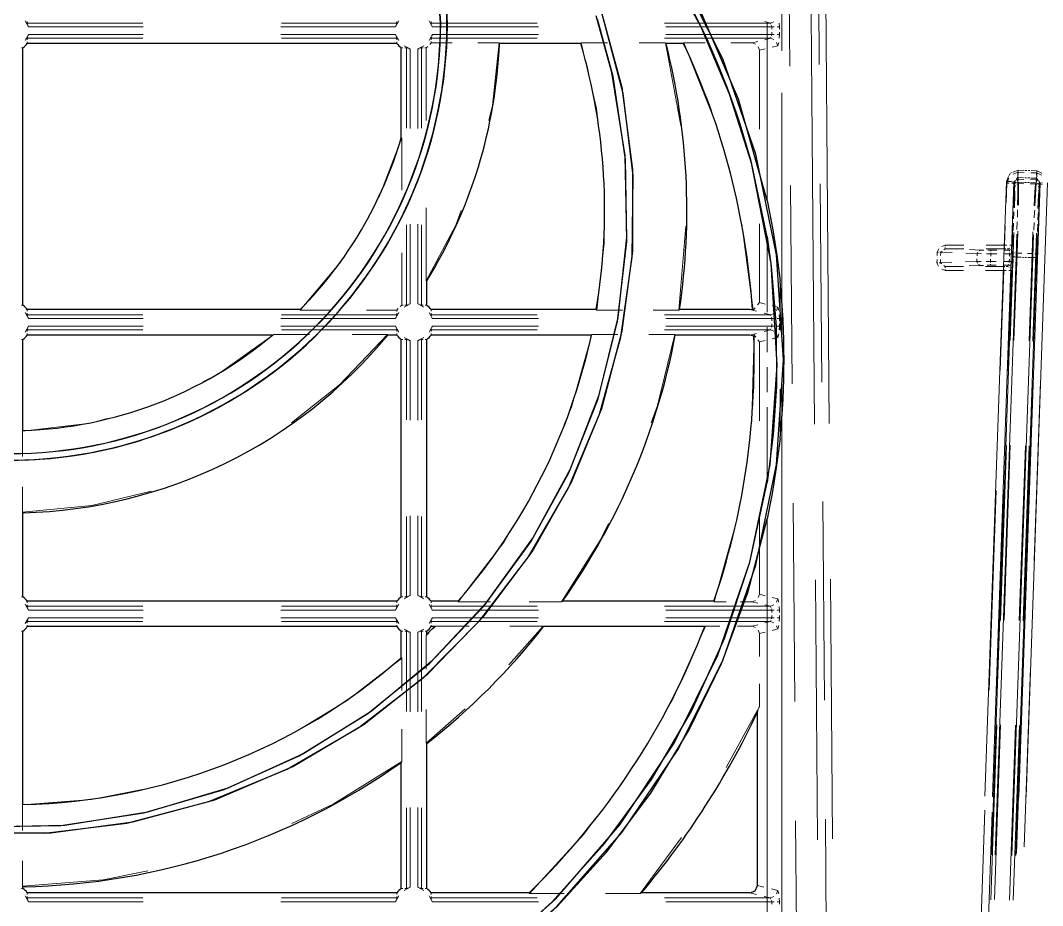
# Model space of a CAD drawing. Header units: millimetres. Extents: x 0 to 1989, y -338 to 950.
# Drawn here: x 850.9 to 987.6, y 685.6 to 803.9 of the extents above; entities that cross this region are included whole.
import ezdxf

# ---------------------------------------------------------------- set-up
doc = ezdxf.new("R2010")
doc.units = ezdxf.units.MM
doc.layers.add('DETAIL', color=8, linetype='Continuous')
doc.layers.add('FINE', color=9, linetype='Continuous')

msp = doc.modelspace()

# ---------------------------------------------------------------- linework, layer by layer
at = {"layer": 'DETAIL', "lineweight": 25}
for p, q in [((851.26, 765.87), (851.26, 800.29)), ((901.27, 800.88), (851.85, 800.88)), ((901.86, 788.26), (901.86, 800.29)), ((925.87, 800.88), (915, 800.88)), ((939.62, 800.88), (937.27, 800.88)), ((983.81, 782.33), (983.81, 781.86)), ((987.27, 781.74), (987.31, 782.21)), ((888.33, 765.28), (851.85, 765.28)), ((948.49, 765.28), (939.08, 765.28)), ((948.49, 765.28), (948.83, 765.34)), ((901.27, 761.88), (900.07, 761.88)), ((927.29, 761.88), (905.85, 761.88)), ((948.49, 761.88), (938.51, 761.88)), ((949.01, 761.74), (948.49, 761.88)), ((851.26, 749.11), (851.26, 761.29)), ((901.86, 726.87), (901.86, 761.29)), ((905.26, 726.87), (905.26, 761.29)), ((851.26, 726.87), (851.26, 738.1)), ((901.27, 726.28), (851.85, 726.28)), ((909.43, 726.28), (905.85, 726.28)), ((943.67, 726.28), (923.42, 726.28)), ((851.26, 699.1), (851.26, 722.29)), ((901.27, 722.88), (851.85, 722.88)), ((901.86, 718.71), (901.86, 722.29)), ((905.26, 721.85), (905.26, 722.29)), ((942.44, 722.88), (920.89, 722.88)), ((949.5, 688.28), (949.5, 711.44)), ((905.26, 687.87), (905.26, 707.25)), ((901.86, 687.87), (901.86, 704.73)), ((851.26, 687.87), (851.26, 688.1)), ((901.27, 687.28), (851.85, 687.28)), ((918.96, 687.28), (905.85, 687.28)), ((948.49, 687.28), (933.98, 687.28))]:
    msp.add_line(p, q, dxfattribs=at)
for points in [[(849.56, 861.16, 0.414214), (791.98, 803.58, 0.414213), (849.56, 746, 0.414214), (907.14, 803.58), (906.61, 811.35), (905.07, 818.81), (902.58, 825.9), (899.23, 832.55), (895.08, 838.68), (890.19, 844.22), (884.65, 849.1), (878.53, 853.25), (871.88, 856.61), (864.79, 859.09), (857.33, 860.63)], [(849.56, 861.13, 0.414214), (792.01, 803.58, 0.414213), (849.56, 746.03, 0.414214), (907.11, 803.58), (906.58, 811.35), (905.04, 818.81), (902.56, 825.89), (899.21, 832.53), (895.06, 838.66), (890.18, 844.2), (884.64, 849.08), (878.51, 853.23), (871.87, 856.58), (864.79, 859.06), (857.33, 860.6)]]:
    msp.add_lwpolyline(points, format="xyb", close=True, dxfattribs=at)
for points in [[(831.16, 859.06, 0.414213), (794.08, 785.18, 0.414213), (867.96, 748.11, 0.414213), (905.04, 821.98, 0.236853), (867.96, 859.06)], [(831.7, 859.21, 0.414213), (793.94, 785.72, 0.414212), (867.42, 747.96, 0.414214), (905.18, 821.45, 0.241882), (867.42, 859.21)], [(848.85, 655.99), (862.44, 656.81), (876.12, 659.5), (889.31, 664.01), (901.49, 670.1), (912.58, 677.63), (922.48, 686.44), (931.1, 696.38), (938.38, 707.31), (944.2, 719.08), (948.5, 731.52), (951.18, 744.5), (952.15, 757.87), (951.34, 771.46), (948.64, 785.14, 0.267903), (876.12, 857.66)], [(844.09, 695.3), (854.99, 695.3), (865.97, 696.76), (876.91, 699.74), (887.35, 704.17), (896.88, 709.83), (905.43, 716.59), (912.95, 724.32), (919.37, 732.89), (924.63, 742.19), (928.67, 752.07), (931.42, 762.42), (932.84, 773.11), (932.85, 784.01), (931.39, 795), (928.4, 805.93, 0.229633)], [(843.26, 695.39), (854.16, 695.27), (865.15, 696.62), (876.12, 699.5), (886.6, 703.82), (896.18, 709.38), (904.79, 716.05), (912.39, 723.7), (918.89, 732.21), (924.24, 741.45), (928.37, 751.29), (931.23, 761.61), (932.75, 772.29), (932.87, 783.18), (931.52, 794.17), (928.64, 805.14, 0.234886)], [(851.26, 800.29, 0.073471), (851.85, 800.88)], [(901.27, 800.88, 0.073431), (901.86, 800.29)], [(905.26, 769.12, 0.128936), (915, 800.88)], [(927.94, 765.28, 0.113596), (925.87, 800.88)], [(939.08, 765.28, 0.099447), (937.27, 800.88)], [(948.83, 765.34, 0.093064), (939.62, 800.88)], [(888.33, 765.28, 0.12421), (901.86, 788.26)], [(927.94, 765.28), (905.85, 765.28, 0.073627), (905.26, 765.87), (905.26, 769.12)], [(952.52, 748.04, 0.051039), (952.52, 769.12)], [(851.85, 765.28, 0.073316), (851.26, 765.87)], [(851.26, 738.1, 0.217001), (900.07, 761.88)], [(851.26, 749.11, 0.168677), (884.65, 761.88), (851.85, 761.88)], [(851.26, 761.29, 0.073581), (851.85, 761.88)], [(901.27, 761.88, 0.073246), (901.86, 761.29)], [(905.26, 761.29, 0.073581), (905.85, 761.88)], [(909.43, 726.28, 0.127275), (927.29, 761.88)], [(923.42, 726.28, 0.108063), (938.51, 761.88)], [(943.67, 726.28, 0.090845), (949.01, 761.74)], [(851.85, 726.28, 0.073385), (851.26, 726.87)], [(901.86, 726.87, 0.073361), (901.27, 726.28)], [(905.85, 726.28, 0.073696), (905.26, 726.87)], [(851.26, 722.29, 0.073627), (851.85, 722.88)], [(901.27, 722.88, 0.073431), (901.86, 722.29)], [(905.26, 722.29, 0.073627), (905.85, 722.88)], [(905.26, 721.85, 0.004501), (906.29, 722.88), (905.85, 722.88)], [(905.26, 707.25, 0.061287), (920.89, 722.88)], [(918.96, 687.28, 0.108406), (942.44, 722.88)], [(851.26, 699.1, 0.175945), (901.86, 718.71)], [(933.98, 687.28, 0.065247), (949.5, 711.44)], [(851.26, 688.1, 0.150469), (901.86, 704.73)], [(851.85, 687.28, 0.073246), (851.26, 687.87)], [(901.86, 687.87, 0.073581), (901.27, 687.28)], [(905.85, 687.28, 0.073557), (905.26, 687.87)]]:
    msp.add_lwpolyline(points, format="xyb", dxfattribs=at)
for points in [[(950.79, 775), (948.73, 784.71), (945.77, 794.07), (941.97, 803.03), (937.36, 811.54), (931.99, 819.55), (925.9, 827.01), (919.15, 833.87), (911.77, 840.08), (903.82, 845.59), (895.32, 850.35), (886.34, 854.31), (876.91, 857.42)], [(849.56, 655.16), (863.58, 656.11), (877.04, 658.86), (889.79, 663.3), (901.74, 669.29), (912.74, 676.73), (922.67, 685.47), (931.42, 695.41), (938.85, 706.41), (944.85, 718.35), (949.28, 731.11), (952.04, 744.56), (952.98, 758.58), (952.04, 772.6), (949.28, 786.06), (944.85, 798.82), (938.85, 810.76)], [(950.79, 779.89), (946.98, 793.42), (941.51, 806.02)], [(845.37, 696.1), (856.33, 696.27), (867.42, 697.96), (878.19, 701.12), (888.2, 705.59), (897.38, 711.25), (905.66, 717.99), (912.95, 725.68), (919.18, 734.22), (924.28, 743.47), (928.18, 753.33), (930.79, 763.67), (932.05, 774.39), (931.87, 785.35), (930.18, 796.45), (928.09, 804.12)], [(845.92, 696.1), (856.88, 696.35), (867.96, 698.11), (878.7, 701.34), (888.68, 705.87), (897.82, 711.59), (906.05, 718.39), (913.28, 726.13), (919.46, 734.7), (924.5, 743.99), (928.32, 753.87), (930.86, 764.23), (932.05, 774.94), (931.8, 785.9), (930.04, 796.98), (927.92, 804.55)], [(950.79, 779.89), (951.55, 775.96), (952.09, 772.54), (952.52, 769.12)], [(950.79, 775), (951.35, 771.04), (951.99, 763.06), (952.03, 755.01), (951.61, 748.57), (950.79, 742.17)], [(952.52, 748.04), (952.01, 744.12), (951.46, 740.7), (950.79, 737.28)], [(838.5, 656.61), (852.1, 656.05), (865.98, 657.35), (876.64, 659.67), (886.86, 663.06), (896.58, 667.46), (905.72, 672.81), (914.23, 679.05), (922.04, 686.1), (929.1, 693.91), (935.33, 702.42), (940.68, 711.57), (945.08, 721.28), (948.47, 731.5), (950.79, 742.17)], [(843.21, 655.31), (856.94, 655.39), (870.86, 657.35), (880.69, 659.93), (890.11, 663.42), (899.07, 667.76), (907.51, 672.92), (915.41, 678.83), (922.69, 685.46), (929.31, 692.74), (935.22, 700.63), (940.38, 709.08), (944.72, 718.03), (948.21, 727.45), (950.79, 737.28)], [(948.49, 687.28), (949.21, 687.57), (949.5, 688.28)]]:
    msp.add_lwpolyline(points, dxfattribs=at)
at = {"layer": 'FINE', "lineweight": 9}
for p, q in [((959.09, 750.07), (958.26, 854.26)), ((953.81, 797.82), (953.6, 824.38)), ((957.56, 824.6), (957.77, 798.05)), ((952.77, 799.87), (952.77, 809.19)), ((851.58, 803.88), (852.01, 803.1)), ((851.85, 803.81), (851.85, 803.6)), ((901.11, 803.1), (901.54, 803.88)), ((901.27, 803.6), (901.27, 803.81)), ((905.58, 803.88), (906.01, 803.1)), ((851.85, 803.6), (867.3, 803.6)), ((852.01, 803.1), (851.97, 803.26)), ((867.35, 803.1), (852.01, 803.1)), ((901.11, 803.1), (885.77, 803.1)), ((885.83, 803.6), (901.27, 803.6)), ((905.85, 803.79), (905.85, 803.6)), ((905.85, 803.6), (920.04, 803.6)), ((906.01, 803.1), (905.97, 803.26)), ((920.2, 803.1), (906.01, 803.1)), ((937.06, 803.6), (951.24, 803.6)), ((951.44, 803.1), (937.24, 803.1)), ((951.24, 803.6), (950.47, 803.79)), ((950.79, 803.69), (950.79, 779.89)), ((951.24, 803.6), (951.68, 803.78)), ((951.3, 803.44), (951.24, 803.6)), ((951.44, 803.1), (951.38, 803.26)), ((951.44, 803.1), (951.75, 803.1)), ((951.44, 802.78), (951.44, 803.1)), ((952.12, 803.1), (952.43, 803.1)), ((952.4, 803.57), (952.43, 803.1)), ((952.43, 803.1), (952.43, 802.78)), ((852.01, 802.06), (851.58, 801.28)), ((867.3, 801.56), (851.85, 801.56)), ((851.85, 801.35), (851.85, 801.56)), ((851.85, 800.88), (851.85, 801.1)), ((852.01, 802.06), (867.35, 802.06)), ((885.77, 802.06), (901.11, 802.06)), ((901.27, 801.56), (885.83, 801.56)), ((901.11, 802.06), (901.15, 801.91)), ((901.54, 801.28), (901.11, 802.06)), ((901.27, 801.56), (901.27, 801.35)), ((901.27, 801.1), (901.27, 800.88)), ((906.01, 802.06), (905.58, 801.28)), ((920.04, 801.56), (905.85, 801.56)), ((905.85, 801.37), (905.85, 801.56)), ((905.86, 800.95), (905.85, 801.14)), ((906.01, 802.06), (920.2, 802.06)), ((951.24, 801.56), (937.06, 801.56)), ((937.24, 802.06), (951.44, 802.06)), ((948.78, 800.95), (949.54, 801.14)), ((950.47, 801.37), (951.24, 801.56)), ((951.24, 801.56), (951.3, 801.72)), ((951.24, 801.56), (951.68, 801.38)), ((951.38, 801.91), (951.44, 802.06)), ((951.44, 802.06), (951.44, 802.39)), ((951.44, 802.06), (951.75, 802.06)), ((952.12, 802.06), (952.43, 802.06)), ((952.43, 802.06), (952.4, 801.59)), ((952.43, 802.39), (952.43, 802.06)), ((851.26, 800.29), (851.05, 800.29)), ((901.86, 800.29), (902.07, 800.29)), ((903.04, 800.14), (902.26, 800.56)), ((902.33, 800.29), (902.54, 800.29)), ((902.54, 789.53), (902.54, 800.29)), ((903.04, 800.14), (903.04, 789.48)), ((904.86, 800.56), (904.08, 800.14)), ((904.08, 800.14), (904.24, 800.17)), ((904.08, 789.48), (904.08, 800.14)), ((904.58, 800.29), (904.58, 789.53)), ((904.77, 800.29), (904.58, 800.29)), ((905.19, 800.29), (905, 800.29)), ((905.41, 800.48), (905.19, 800.29)), ((905.19, 790.55), (905.19, 800.29)), ((905.86, 800.95), (905.66, 800.73)), ((908.69, 800.95), (905.86, 800.95)), ((914.94, 800.95), (912.1, 800.95)), ((914.94, 800.95), (914.96, 800.93)), ((914.98, 800.91), (915, 800.88)), ((925.88, 800.91), (925.87, 800.88)), ((925.92, 800.95), (925.9, 800.93)), ((929.44, 800.95), (925.92, 800.95)), ((937.18, 800.95), (933.66, 800.95)), ((939.23, 789.89), (937.18, 800.95)), ((937.18, 800.95), (937.21, 800.93)), ((937.24, 800.91), (937.27, 800.88)), ((939.63, 800.91), (939.62, 800.88)), ((939.66, 800.95), (939.65, 800.93)), ((943.94, 790.18), (939.66, 800.95)), ((942.51, 800.95), (939.66, 800.95)), ((948.78, 800.95), (945.93, 800.95)), ((948.78, 800.95), (949.22, 800.77)), ((949.6, 800.4), (949.78, 799.96)), ((950.55, 800.15), (949.78, 799.96)), ((949.78, 789.41), (949.78, 799.96)), ((952.23, 800.57), (951.46, 800.38)), ((952.05, 801), (952.23, 800.57)), ((952.37, 801.02), (952.23, 800.57)), ((898.9, 780.38), (901.93, 788.25)), ((901.88, 788.26), (901.86, 788.26)), ((901.93, 788.25), (901.91, 788.25)), ((901.93, 781.26), (901.93, 788.25)), ((983.25, 783.43), (983.15, 783.21)), ((983.56, 783.62), (983.33, 783.53)), ((984.36, 783.93), (983.69, 783.67)), ((983.72, 783.39), (984.39, 783.65)), ((984.36, 783.93), (984.34, 783.62)), ((984.34, 783.56), (984.34, 783.46)), ((985.13, 783.9), (984.36, 783.93)), ((984.38, 783.36), (984.39, 783.65)), ((984.39, 783.65), (985.15, 783.62)), ((985.54, 783.89), (985.28, 783.9)), ((985.95, 783.87), (985.69, 783.88)), ((986.06, 783.59), (986.82, 783.57)), ((986.87, 783.84), (986.1, 783.87)), ((986.81, 783.27), (986.82, 783.57)), ((986.82, 783.57), (987.47, 783.26)), ((986.87, 783.84), (986.86, 783.54)), ((986.86, 783.48), (986.86, 783.37)), ((987.52, 783.54), (986.87, 783.84)), ((957.9, 782.12), (958.11, 755.56)), ((982.81, 782.43), (979.93, 700.23)), ((980.93, 700.14), (983.81, 782.33)), ((982.76, 779.59), (982.85, 782.18)), ((983.09, 783.08), (982.81, 782.43)), ((982.81, 782.43), (983.12, 782.41)), ((982.85, 782.18), (983.14, 782.84)), ((983.16, 782.18), (982.85, 782.18)), ((983.18, 782.4), (983.28, 782.4)), ((983.34, 782.39), (983.44, 782.39)), ((983.85, 782.2), (983.76, 779.61)), ((983.81, 782.33), (983.96, 782.52)), ((983.91, 782.07), (983.81, 781.86)), ((984.01, 782.36), (983.85, 782.2)), ((983.86, 782.03), (983.85, 782.2)), ((983.97, 782.18), (983.93, 782.11)), ((984, 782.55), (984.05, 782.62)), ((984.07, 782.22), (984, 782.2)), ((984.08, 782.65), (984.13, 782.71)), ((984.33, 782.31), (984.12, 782.24)), ((984.16, 782.75), (984.32, 782.93)), ((984.19, 782.05), (984.41, 782.14)), ((984.36, 782.72), (984.2, 782.56)), ((984.33, 783.24), (984.32, 782.93)), ((984.32, 782.74), (984.32, 782.93)), ((984.32, 782.93), (985.09, 782.91)), ((984.33, 782.64), (984.32, 782.71)), ((984.33, 782.54), (984.33, 782.61)), ((984.33, 782.31), (984.33, 782.5)), ((985.08, 782.29), (984.33, 782.31)), ((984.36, 782.72), (984.37, 783.01)), ((984.36, 782.72), (984.38, 782.54)), ((985.12, 782.69), (984.36, 782.72)), ((984.4, 782.32), (984.41, 782.14)), ((985.12, 782.11), (984.41, 782.14)), ((987.31, 782.21), (984.45, 700.08)), ((985.48, 782.27), (985.23, 782.28)), ((985.25, 782.9), (985.5, 782.89)), ((985.45, 700.1), (988.31, 782.23)), ((985.88, 782.26), (985.63, 782.27)), ((985.66, 782.89), (985.91, 782.88)), ((986.69, 782.06), (985.98, 782.08)), ((986.78, 782.63), (986.03, 782.66)), ((986.79, 782.23), (986.03, 782.25)), ((986.07, 782.87), (986.84, 782.85)), ((986.69, 782.06), (986.72, 782.24)), ((986.69, 782.06), (986.91, 781.96)), ((986.76, 782.45), (986.78, 782.63)), ((986.78, 782.63), (986.8, 782.92)), ((986.93, 782.46), (986.78, 782.63)), ((986.8, 782.42), (986.79, 782.23)), ((986.99, 782.14), (986.79, 782.23)), ((986.82, 782.62), (986.81, 782.55)), ((986.81, 782.52), (986.81, 782.45)), ((986.84, 782.85), (986.82, 782.66)), ((986.85, 783.15), (986.84, 782.85)), ((986.84, 782.85), (986.98, 782.65)), ((987.01, 782.61), (987.06, 782.55)), ((987.11, 782.09), (987.04, 782.12)), ((987.09, 782.51), (987.14, 782.45)), ((987.26, 782.08), (987.11, 782.25)), ((987.17, 781.99), (987.14, 782.06)), ((987.17, 782.41), (987.31, 782.21)), ((987.27, 781.74), (987.18, 781.95)), ((954.15, 755.34), (953.94, 781.89)), ((983.89, 781.66), (983.88, 781.83)), ((983.89, 781.66), (983.99, 781.87)), ((987.09, 781.77), (987.18, 781.54)), ((987.2, 781.71), (987.18, 781.54)), ((905.19, 769.14), (905.19, 778.87)), ((902.54, 765.87), (902.54, 776.63)), ((903.04, 776.69), (903.04, 766.03)), ((904.08, 766.03), (904.08, 776.69)), ((904.58, 776.63), (904.58, 765.87)), ((948.91, 765.22), (947.42, 776.72)), ((949.78, 766.21), (949.78, 776.75)), ((982.56, 773.9), (982.65, 776.49)), ((983.65, 776.49), (983.56, 773.9)), ((983.73, 776.82), (983.71, 775.85)), ((984.21, 775.98), (984.24, 777)), ((986.5, 776.92), (986.46, 775.9)), ((986.95, 775.73), (987, 776.7)), ((939, 765.21), (939.92, 776.42)), ((983.69, 775.27), (983.6, 772.36)), ((983.72, 772.83), (983.81, 775.59)), ((984.1, 772.31), (984.2, 775.37)), ((984.31, 775.75), (984.22, 772.84)), ((986.24, 772.77), (986.35, 775.68)), ((986.43, 775.29), (986.32, 772.23)), ((986.84, 775.48), (986.73, 772.73)), ((986.82, 772.24), (986.93, 775.15)), ((950.79, 775), (950.79, 764.95)), ((974.17, 773.73), (974.62, 773.9)), ((974.62, 773.75), (974.62, 773.9)), ((974.62, 773.9), (977.1, 773.9)), ((980.08, 773.9), (982.56, 773.9)), ((982.56, 773.75), (982.56, 773.9)), ((982.56, 773.9), (982.87, 773.89)), ((983.46, 773.68), (983.56, 773.9)), ((983.56, 773.9), (983.61, 773.84)), ((983.68, 773.77), (983.73, 773.71)), ((901.93, 765.88), (901.93, 772.87)), ((973.54, 772.52), (973.55, 772.96)), ((973.55, 772.96), (973.76, 773.39)), ((973.55, 772.96), (973.7, 772.96)), ((973.87, 772.96), (974.01, 772.96)), ((974.01, 772.96), (973.99, 772.52)), ((974.2, 773.1), (974.01, 772.96)), ((975.54, 772.9), (974.01, 772.96)), ((974.62, 773.42), (974.43, 773.28)), ((974.62, 773.42), (976.1, 773.37)), ((977.1, 773.42), (974.62, 773.42)), ((978.9, 772.78), (977.37, 772.83)), ((977.88, 773.3), (979.36, 773.25)), ((978.88, 772.45), (978.9, 772.78)), ((978.99, 772.98), (978.9, 772.78)), ((979.47, 772.76), (978.9, 772.78)), ((979.36, 773.25), (979.16, 773.16)), ((979.36, 773.25), (979.78, 773.24)), ((982.56, 773.42), (980.08, 773.42)), ((980.72, 772.73), (980.15, 772.74)), ((980.29, 773.24), (980.72, 773.23)), ((980.72, 772.73), (980.7, 772.41)), ((980.72, 773.23), (981.5, 773.23)), ((980.72, 772.89), (980.72, 772.73)), ((981.5, 772.73), (980.72, 772.73)), ((983.21, 772.73), (982.43, 772.73)), ((982.45, 773.23), (983.23, 773.23)), ((982.71, 773.42), (982.56, 773.42)), ((983.06, 773.42), (982.9, 773.42)), ((983.06, 773.42), (983.27, 773.5)), ((983.11, 773.36), (983.06, 773.42)), ((983.23, 773.23), (983.18, 773.29)), ((983.2, 772.41), (983.21, 772.73)), ((983.21, 772.73), (983.22, 772.89)), ((983.21, 772.73), (983.37, 772.73)), ((983.23, 773.23), (983.45, 773.32)), ((983.23, 773.08), (983.23, 773.23)), ((983.31, 761.15), (983.72, 772.83)), ((983.64, 773.5), (983.73, 773.71)), ((983.71, 772.71), (983.7, 772.4)), ((983.72, 773.03), (983.71, 772.71)), ((984.22, 772.84), (983.81, 761.16)), ((984.06, 772.85), (984.22, 772.84)), ((984.22, 772.84), (984.85, 772.82)), ((985.61, 772.8), (986.24, 772.77)), ((985.83, 761.09), (986.24, 772.77)), ((986.24, 772.77), (986.39, 772.76)), ((986.73, 772.73), (986.33, 761.05)), ((888.36, 765.21), (893.78, 771.67)), ((973.5, 771.55), (973.52, 771.99)), ((973.5, 771.55), (973.64, 771.54)), ((973.71, 771.07), (973.5, 771.55)), ((973.81, 771.54), (973.96, 771.55)), ((973.97, 771.99), (973.96, 771.55)), ((973.96, 771.55), (975.48, 771.6)), ((973.96, 771.55), (974.16, 771.38)), ((974.42, 771.19), (974.62, 771.03)), ((976.08, 771.08), (974.62, 771.03)), ((974.62, 771.03), (977.07, 771.03)), ((977.31, 771.67), (978.84, 771.73)), ((979.29, 771.2), (977.83, 771.15)), ((978.84, 771.73), (978.86, 772.06)), ((978.84, 771.73), (978.91, 771.5)), ((978.84, 771.73), (979.41, 771.73)), ((979.08, 771.3), (979.29, 771.2)), ((979.72, 771.2), (979.29, 771.2)), ((980.09, 771.72), (980.65, 771.71)), ((980.65, 771.21), (980.23, 771.21)), ((980.67, 772.03), (980.65, 771.71)), ((980.65, 771.71), (981.44, 771.71)), ((980.65, 771.71), (980.65, 771.56)), ((981.43, 771.21), (980.65, 771.21)), ((983.6, 772.36), (980.79, 692.37)), ((981.29, 692.34), (984.1, 772.31)), ((983.13, 771.21), (982.35, 771.21)), ((982.39, 771.71), (983.18, 771.71)), ((982.78, 771.03), (982.94, 771.03)), ((982.94, 771.03), (983, 771.09)), ((983.16, 770.94), (982.94, 771.03)), ((983.07, 771.16), (983.13, 771.21)), ((983.13, 771.21), (983.14, 771.37)), ((983.35, 771.12), (983.13, 771.21)), ((983.16, 771.56), (983.18, 771.71)), ((983.18, 771.71), (983.19, 772.03)), ((983.18, 771.71), (983.33, 771.71)), ((986.32, 772.23), (983.54, 692.29)), ((983.83, 772.32), (983.78, 772.33)), ((983.91, 772.32), (983.86, 772.32)), ((984.1, 772.31), (983.94, 772.32)), ((984.04, 692.29), (986.82, 772.24)), ((984.1, 772.31), (984.78, 772.28)), ((984.91, 772.28), (985.14, 772.27)), ((985.28, 772.27), (985.5, 772.26)), ((985.64, 772.25), (986.32, 772.23)), ((986.47, 772.23), (986.32, 772.23)), ((986.55, 772.23), (986.5, 772.23)), ((986.64, 772.23), (986.59, 772.23)), ((974.62, 770.5), (974.14, 770.68)), ((974.62, 770.5), (974.62, 770.66)), ((977.07, 770.5), (974.62, 770.5)), ((982.44, 770.5), (982.44, 770.66)), ((982.75, 770.5), (982.44, 770.5)), ((983.44, 770.52), (982.97, 757.1)), ((983.44, 770.52), (983.35, 770.74)), ((983.5, 770.57), (983.44, 770.52)), ((983.62, 770.7), (983.54, 770.92)), ((983.62, 770.7), (983.57, 770.64)), ((905.19, 769.14), (905.21, 769.13)), ((905.24, 769.12), (905.26, 769.12)), ((952.52, 769.12), (952.52, 762.53)), ((851.05, 765.87), (851.26, 765.87)), ((901.71, 765.69), (901.93, 765.88)), ((902.12, 765.88), (901.93, 765.88)), ((902.26, 765.6), (903.04, 766.03)), ((902.54, 765.87), (902.35, 765.88)), ((903.04, 766.03), (902.88, 765.99)), ((904.08, 766.03), (904.86, 765.6)), ((904.58, 765.87), (904.79, 765.87)), ((905.05, 765.87), (905.26, 765.87)), ((949.78, 766.21), (949.51, 765.9)), ((949.78, 766.21), (950.55, 766.02)), ((951.46, 765.79), (952.23, 765.6)), ((952.05, 765.16), (952.23, 765.6)), ((952.23, 765.6), (952.37, 765.14)), ((851.58, 764.88), (852.01, 764.1)), ((851.85, 765.28), (851.85, 765.07)), ((851.85, 764.81), (851.85, 764.6)), ((851.85, 764.6), (867.3, 764.6)), ((852.01, 764.1), (851.97, 764.26)), ((888.34, 765.26), (888.33, 765.28)), ((888.36, 765.21), (888.35, 765.23)), ((892.39, 765.21), (888.36, 765.21)), ((901.27, 765.21), (897.23, 765.21)), ((901.11, 764.1), (901.54, 764.88)), ((901.27, 765.21), (901.46, 765.44)), ((901.27, 765.02), (901.27, 765.21)), ((905.58, 764.88), (906.01, 764.1)), ((905.85, 765.28), (905.85, 765.07)), ((905.85, 764.81), (905.85, 764.6)), ((905.85, 764.6), (920.04, 764.6)), ((906.01, 764.1), (905.97, 764.26)), ((927.96, 765.26), (927.94, 765.28)), ((928, 765.21), (927.98, 765.23)), ((931.44, 765.21), (928, 765.21)), ((939, 765.21), (935.56, 765.21)), ((937.06, 764.6), (951.24, 764.6)), ((939, 765.21), (939.02, 765.23)), ((939.05, 765.26), (939.08, 765.28)), ((949.35, 765.07), (948.49, 765.28)), ((948.86, 765.3), (948.83, 765.34)), ((948.91, 765.22), (948.88, 765.26)), ((949.18, 765.53), (948.91, 765.22)), ((951.24, 764.6), (950.38, 764.81)), ((951.24, 764.6), (951.68, 764.78)), ((951.3, 764.44), (951.24, 764.6)), ((951.44, 764.1), (951.38, 764.26)), ((952.4, 764.57), (952.43, 764.1)), ((852.01, 763.06), (851.58, 762.28)), ((867.35, 764.1), (852.01, 764.1)), ((852.01, 763.06), (867.35, 763.06)), ((901.11, 764.1), (885.77, 764.1)), ((885.77, 763.06), (901.11, 763.06)), ((901.11, 763.06), (901.15, 762.91)), ((901.54, 762.28), (901.11, 763.06)), ((906.01, 763.06), (905.58, 762.28)), ((920.2, 764.1), (906.01, 764.1)), ((906.01, 763.06), (920.2, 763.06)), ((951.44, 764.1), (937.24, 764.1)), ((937.24, 763.06), (951.44, 763.06)), ((950.79, 762.94), (950.79, 759.59)), ((951.38, 762.91), (951.44, 763.06)), ((951.44, 764.1), (951.75, 764.1)), ((951.44, 763.78), (951.44, 764.1)), ((951.44, 763.06), (951.44, 763.39)), ((951.44, 763.06), (951.75, 763.06)), ((952.12, 764.1), (952.43, 764.1)), ((952.12, 763.06), (952.43, 763.06)), ((952.43, 763.06), (952.4, 762.59)), ((952.43, 764.1), (952.43, 763.78)), ((952.43, 763.39), (952.43, 763.06)), ((867.3, 762.56), (851.85, 762.56)), ((851.85, 762.35), (851.85, 762.56)), ((851.85, 761.88), (851.85, 762.1)), ((884.71, 761.91), (884.65, 761.88)), ((884.84, 761.95), (884.78, 761.93)), ((889.59, 761.95), (884.84, 761.95)), ((901.27, 762.56), (885.83, 762.56)), ((900.04, 761.95), (895.29, 761.95)), ((900.04, 761.95), (900.05, 761.93)), ((900.06, 761.91), (900.07, 761.88)), ((901.27, 762.56), (901.27, 762.35)), ((901.27, 762.1), (901.27, 761.88)), ((903.04, 761.14), (902.26, 761.56)), ((904.86, 761.56), (904.08, 761.14)), ((905.85, 762.35), (905.85, 762.56)), ((920.04, 762.56), (905.85, 762.56)), ((905.85, 761.88), (905.85, 762.1)), ((927.31, 761.91), (927.29, 761.88)), ((927.37, 761.95), (927.35, 761.93)), ((930.83, 761.95), (927.37, 761.95)), ((938.45, 761.95), (934.99, 761.95)), ((951.24, 762.56), (937.06, 762.56)), ((938.45, 761.95), (938.47, 761.93)), ((938.49, 761.91), (938.51, 761.88)), ((948.49, 761.88), (949.35, 762.1)), ((948.76, 750.58), (949.07, 761.91)), ((949.01, 761.74), (949.03, 761.79)), ((950.38, 762.35), (951.24, 762.56)), ((951.24, 762.56), (951.3, 762.72)), ((951.24, 762.56), (951.68, 762.38)), ((952.23, 761.57), (951.46, 761.38)), ((952.05, 762), (952.23, 761.57)), ((952.37, 762.02), (952.23, 761.57)), ((851.26, 761.29), (851.05, 761.29)), ((901.86, 761.29), (902.07, 761.29)), ((902.33, 761.29), (902.54, 761.29)), ((902.54, 750.53), (902.54, 761.29)), ((903.04, 761.14), (903.04, 750.48)), ((904.08, 761.14), (904.24, 761.17)), ((904.08, 750.48), (904.08, 761.14)), ((904.58, 761.29), (904.58, 750.53)), ((904.79, 761.29), (904.58, 761.29)), ((905.26, 761.29), (905.05, 761.29)), ((949.56, 761.25), (949.78, 760.96)), ((950.55, 761.15), (949.78, 760.96)), ((949.78, 750.41), (949.78, 760.96)), ((950.79, 757.58), (950.79, 754.23)), ((952.52, 754.63), (952.52, 748.04)), ((985.49, 731.27), (986.33, 755.47)), ((987.34, 755.66), (986.51, 731.73)), ((950.79, 752.22), (950.79, 742.17)), ((851.19, 749.04), (851.21, 749.06)), ((851.19, 745.64), (851.19, 749.04)), ((851.24, 749.09), (851.26, 749.11)), ((982.01, 723.75), (982.82, 747.12)), ((983.32, 747.14), (982.51, 723.76)), ((984.52, 723.71), (985.34, 747.07)), ((985.84, 747.03), (985.02, 723.67)), ((851.19, 738.17), (851.19, 741.57)), ((980.47, 714.37), (981.41, 741.1)), ((982.4, 741), (981.47, 714.16)), ((958.24, 739.63), (958.45, 713.07)), ((954.49, 712.85), (954.28, 739.4)), ((851.19, 738.17), (851.21, 738.15)), ((851.24, 738.13), (851.26, 738.1)), ((902.54, 726.87), (902.54, 737.63)), ((903.04, 737.69), (903.04, 727.03)), ((904.08, 727.03), (904.08, 737.69)), ((904.58, 737.63), (904.58, 726.87)), ((943.72, 726.21), (946.75, 737.13)), ((949.78, 727.21), (949.78, 737.75)), ((950.79, 737.28), (950.79, 668.03)), ((957.28, 729.12), (957.55, 694.39)), ((959.53, 694.51), (959.26, 729.24)), ((851.05, 726.87), (851.26, 726.87)), ((851.85, 726.28), (851.85, 726.07)), ((901.27, 726.07), (901.27, 726.28)), ((902.07, 726.87), (901.86, 726.87)), ((902.26, 726.6), (903.04, 727.03)), ((902.54, 726.87), (902.33, 726.87)), ((903.04, 727.03), (902.88, 726.99)), ((904.08, 727.03), (904.86, 726.6)), ((904.58, 726.87), (904.79, 726.87)), ((905.05, 726.87), (905.26, 726.87)), ((905.85, 726.28), (905.85, 726.07)), ((909.44, 726.26), (909.43, 726.28)), ((909.47, 726.21), (909.46, 726.23)), ((913.78, 726.21), (909.47, 726.21)), ((923.28, 726.21), (918.96, 726.21)), ((923.28, 726.21), (923.32, 726.23)), ((923.37, 726.26), (923.42, 726.28)), ((943.69, 726.26), (943.67, 726.28)), ((943.72, 726.21), (943.71, 726.23)), ((945.3, 726.21), (943.72, 726.21)), ((948.78, 726.21), (947.2, 726.21)), ((949.22, 726.39), (948.78, 726.21)), ((949.54, 726.02), (948.78, 726.21)), ((949.78, 727.21), (949.6, 726.76)), ((949.78, 727.21), (950.55, 727.02)), ((952.05, 726.16), (952.23, 726.6)), ((851.58, 725.88), (852.01, 725.1)), ((851.85, 725.81), (851.85, 725.6)), ((851.85, 725.6), (867.3, 725.6)), ((852.01, 725.1), (851.97, 725.26)), ((867.35, 725.1), (852.01, 725.1)), ((901.11, 725.1), (885.77, 725.1)), ((901.11, 725.1), (901.54, 725.88)), ((905.58, 725.88), (906.01, 725.1)), ((905.85, 725.81), (905.85, 725.6)), ((905.85, 725.6), (920.04, 725.6)), ((906.01, 725.1), (905.97, 725.26)), ((920.2, 725.1), (906.01, 725.1)), ((937.06, 725.6), (951.24, 725.6)), ((951.44, 725.1), (937.24, 725.1)), ((951.24, 725.6), (950.47, 725.79)), ((951.24, 725.6), (951.68, 725.78)), ((951.3, 725.44), (951.24, 725.6)), ((951.44, 725.1), (951.38, 725.26)), ((951.44, 725.1), (951.75, 725.1)), ((951.44, 724.78), (951.44, 725.1)), ((952.12, 725.1), (952.43, 725.1)), ((952.4, 725.57), (952.43, 725.1)), ((952.43, 725.1), (952.43, 724.78)), ((852.01, 724.06), (851.58, 723.28)), ((867.3, 723.56), (851.85, 723.56)), ((851.85, 723.35), (851.85, 723.56)), ((852.01, 724.06), (867.35, 724.06)), ((885.77, 724.06), (901.11, 724.06)), ((901.27, 723.56), (885.83, 723.56)), ((901.11, 724.06), (901.15, 723.91)), ((901.54, 723.28), (901.11, 724.06)), ((901.27, 723.56), (901.27, 723.35)), ((906.01, 724.06), (905.58, 723.28)), ((920.04, 723.56), (905.85, 723.56)), ((905.85, 723.35), (905.85, 723.56)), ((906.01, 724.06), (920.2, 724.06)), ((951.24, 723.56), (937.06, 723.56)), ((937.24, 724.06), (951.44, 724.06)), ((950.47, 723.37), (951.24, 723.56)), ((951.24, 723.56), (951.3, 723.72)), ((951.24, 723.56), (951.68, 723.38)), ((951.38, 723.91), (951.44, 724.06)), ((951.44, 724.06), (951.44, 724.39)), ((951.44, 724.06), (951.75, 724.06)), ((952.12, 724.06), (952.43, 724.06)), ((851.26, 722.29), (851.05, 722.29)), ((851.85, 722.88), (851.85, 723.1)), ((901.27, 723.1), (901.27, 722.88)), ((901.86, 722.29), (902.07, 722.29)), ((903.04, 722.14), (902.26, 722.56)), ((902.33, 722.29), (902.54, 722.29)), ((902.54, 711.53), (902.54, 722.29)), ((903.04, 722.14), (903.04, 711.48)), ((904.86, 722.56), (904.08, 722.14)), ((904.08, 722.14), (904.24, 722.17)), ((904.08, 711.48), (904.08, 722.14)), ((904.58, 722.29), (904.58, 711.53)), ((904.79, 722.29), (904.58, 722.29)), ((905.26, 722.29), (905.05, 722.29)), ((905.19, 721.69), (905.59, 722.08)), ((905.24, 721.8), (905.26, 721.85)), ((905.85, 722.88), (905.85, 723.1)), ((906.06, 722.56), (906.45, 722.95)), ((906.34, 722.91), (906.29, 722.88)), ((906.45, 722.95), (906.4, 722.93)), ((910.95, 722.95), (906.45, 722.95)), ((916.26, 717.76), (920.86, 722.95)), ((920.86, 722.95), (916.36, 722.95)), ((920.86, 722.95), (920.87, 722.93)), ((920.88, 722.91), (920.89, 722.88)), ((942.47, 722.91), (942.44, 722.88)), ((942.54, 722.95), (942.51, 722.93)), ((944.49, 722.95), (942.54, 722.95)), ((948.78, 722.95), (946.83, 722.95)), ((948.78, 722.95), (949.54, 723.14)), ((948.78, 722.95), (949.22, 722.77)), ((949.6, 722.4), (949.78, 721.96)), ((950.55, 722.15), (949.78, 721.96)), ((949.78, 718.91), (949.78, 721.96)), ((952.23, 722.57), (951.46, 722.38)), ((952.05, 723), (952.23, 722.57)), ((952.37, 723.02), (952.23, 722.57)), ((905.19, 721.69), (905.21, 721.74)), ((905.19, 717.19), (905.19, 721.69)), ((901.88, 718.7), (901.86, 718.71)), ((901.93, 718.68), (901.91, 718.69)), ((901.93, 714.36), (901.93, 718.68)), ((984.14, 692.56), (984.98, 716.75)), ((986.01, 717.37), (985.17, 693.43)), ((949.78, 712.21), (949.78, 715.25)), ((905.19, 707.29), (910.39, 711.88)), ((905.19, 707.29), (905.19, 711.79)), ((945.32, 704.06), (949.78, 712.21)), ((949.59, 711.68), (949.5, 711.44)), ((949.78, 712.21), (949.69, 711.97)), ((980.7, 686.36), (981.52, 709.73)), ((982.02, 709.74), (981.2, 686.37)), ((983.22, 686.32), (984.03, 709.69)), ((984.53, 709.65), (983.72, 686.29)), ((901.93, 704.86), (901.93, 709.18)), ((905.19, 707.29), (905.21, 707.28)), ((905.24, 707.26), (905.26, 707.25)), ((901.88, 704.77), (901.86, 704.73)), ((901.93, 704.86), (901.91, 704.82)), ((851.19, 699.03), (851.21, 699.05)), ((851.19, 695.63), (851.19, 699.03)), ((851.24, 699.08), (851.26, 699.1)), ((902.54, 687.87), (902.54, 698.63)), ((903.04, 698.69), (903.04, 688.03)), ((904.08, 688.03), (904.08, 698.69)), ((904.58, 698.63), (904.58, 687.87)), ((978.98, 671.61), (979.91, 698.33)), ((980.9, 698.06), (979.96, 671.22)), ((954.83, 670.36), (954.61, 696.92)), ((958.58, 697.14), (958.79, 670.59)), ((933.83, 687.21), (939.34, 694.69)), ((851.19, 688.17), (851.19, 691.56)), ((851.05, 687.87), (851.26, 687.87)), ((851.19, 688.17), (851.21, 688.14)), ((851.24, 688.12), (851.26, 688.1)), ((902.07, 687.87), (901.86, 687.87)), ((902.26, 687.6), (903.04, 688.03)), ((902.54, 687.87), (902.33, 687.87)), ((903.04, 688.03), (902.88, 687.99)), ((904.08, 688.03), (904.86, 687.6)), ((904.58, 687.87), (904.79, 687.87)), ((905.05, 687.87), (905.26, 687.87)), ((949.5, 688.28), (950.35, 688.06)), ((951.38, 687.81), (952.23, 687.6)), ((851.58, 686.88), (852.01, 686.1)), ((851.85, 687.28), (851.85, 687.07)), ((851.85, 686.81), (851.85, 686.6)), ((851.85, 686.6), (867.3, 686.6)), ((852.01, 686.1), (851.97, 686.26)), ((885.83, 686.6), (901.27, 686.6)), ((901.11, 686.1), (901.54, 686.88)), ((901.27, 687.07), (901.27, 687.28)), ((901.27, 686.6), (901.27, 686.81)), ((905.58, 686.88), (906.01, 686.1)), ((905.85, 687.28), (905.85, 687.07)), ((905.85, 686.81), (905.85, 686.6)), ((905.85, 686.6), (920.04, 686.6)), ((906.01, 686.1), (905.97, 686.26)), ((918.97, 687.26), (918.96, 687.28)), ((918.99, 687.21), (918.98, 687.23)), ((923.63, 687.21), (918.99, 687.21)), ((933.83, 687.21), (929.19, 687.21)), ((933.83, 687.21), (933.87, 687.23)), ((933.93, 687.26), (933.98, 687.28)), ((937.06, 686.6), (951.24, 686.6)), ((949.35, 687.07), (948.49, 687.28)), ((951.24, 686.6), (950.38, 686.81)), ((951.24, 686.6), (951.68, 686.78)), ((951.3, 686.44), (951.24, 686.6)), ((951.44, 686.1), (951.38, 686.26)), ((952.05, 687.16), (952.23, 687.6)), ((952.23, 687.6), (952.37, 687.14)), ((952.4, 686.57), (952.43, 686.1)), ((867.35, 686.1), (852.01, 686.1)), ((901.11, 686.1), (885.77, 686.1)), ((920.2, 686.1), (906.01, 686.1)), ((951.44, 686.1), (937.24, 686.1)), ((951.44, 686.1), (951.75, 686.1)), ((951.44, 685.78), (951.44, 686.1)), ((952.12, 686.1), (952.43, 686.1)), ((952.43, 686.1), (952.43, 685.78))]:
    msp.add_line(p, q, dxfattribs=at)
for points in [[(955.21, 855.22), (956.28, 854.15), (957.11, 749.96)], [(851.91, 803.44), (851.88, 803.53), (851.86, 803.59), (851.85, 803.6)], [(901.15, 803.26), (901.14, 803.22), (901.11, 803.1)], [(901.27, 803.6), (901.26, 803.57), (901.23, 803.49), (901.21, 803.44)], [(905.91, 803.44), (905.88, 803.53), (905.86, 803.59), (905.85, 803.6)], [(851.85, 801.56), (851.86, 801.6), (851.89, 801.67), (851.91, 801.72)], [(851.97, 801.91), (851.98, 801.95), (852.01, 802.06)], [(901.21, 801.72), (901.24, 801.63), (901.27, 801.57), (901.27, 801.56)], [(905.85, 801.56), (905.86, 801.6), (905.89, 801.67), (905.91, 801.72)], [(905.97, 801.91), (905.98, 801.95), (906.01, 802.06)], [(902.54, 800.29), (902.57, 800.28), (902.65, 800.25), (902.7, 800.23)], [(902.88, 800.18), (902.92, 800.16), (903.04, 800.14)], [(904.42, 800.23), (904.51, 800.26), (904.57, 800.29), (904.58, 800.29)], [(913.58, 790.55), (914.06, 792.59), (914.94, 800.95)], [(928.22, 789.92), (927.96, 792.16), (925.92, 800.95)], [(952.77, 761.48), (952.77, 766.31), (952.77, 794.27)], [(984.34, 783.4), (984.33, 783.32), (984.33, 783.3)], [(986.85, 783.31), (986.85, 783.23), (986.85, 783.21)], [(983.5, 782.39), (983.51, 782.38), (983.81, 782.33)], [(983.85, 782.2), (983.55, 782.17), (983.54, 782.17)], [(984.29, 779.25), (984.32, 780.76), (984.33, 782.31)], [(984.41, 782.14), (984.43, 781.09), (984.4, 779.23)], [(986.5, 779.16), (986.6, 781.02), (986.69, 782.06)], [(986.79, 782.23), (986.68, 780.67), (986.61, 779.17)], [(986.84, 769.98), (987.26, 782.08), (987.23, 781.91)], [(987.26, 782.08), (987.56, 782.03), (987.57, 782.03)], [(987.61, 782.24), (987.61, 782.24), (987.31, 782.21)], [(983.81, 781.86), (983.81, 780.38), (983.78, 778.95)], [(983.89, 778.9), (983.91, 780.67), (983.89, 781.66)], [(987.18, 781.54), (987.09, 780.56), (986.99, 778.79)], [(987.1, 778.83), (987.17, 780.26), (987.27, 781.74)], [(905.19, 769.14), (909.15, 776.55), (909.89, 778.52)], [(983.77, 778.37), (983.77, 778.14), (983.75, 777.4)], [(984.26, 777.62), (984.28, 778.4), (984.28, 778.64)], [(986.58, 778.56), (986.56, 778.32), (986.53, 777.54)], [(987.02, 777.28), (987.05, 778.03), (987.07, 778.25)], [(928, 765.21), (929.01, 774.18), (929.01, 776.43)], [(983.24, 773.89), (983.26, 773.89), (983.56, 773.9)], [(974.62, 773.42), (974.62, 773.56), (974.62, 773.57)], [(980.72, 773.23), (980.72, 773.08), (980.72, 773.08)], [(982.56, 773.42), (982.56, 773.56), (982.56, 773.57)], [(983.56, 772.72), (983.57, 772.72), (983.71, 772.71)], [(983.72, 772.83), (983.87, 772.85), (983.87, 772.85)], [(983.73, 773.71), (983.73, 773.42), (983.73, 773.4)], [(986.58, 772.75), (986.59, 772.75), (986.73, 772.73)], [(974.62, 770.86), (974.62, 770.87), (974.62, 771.03)], [(980, 771.03), (982.44, 771.03), (982.59, 771.03)], [(980.65, 771.37), (980.65, 771.36), (980.65, 771.21)], [(982.44, 770.86), (982.44, 770.87), (982.44, 771.03)], [(983.52, 771.7), (983.53, 771.7), (983.68, 771.7)], [(983.75, 772.33), (983.75, 772.33), (983.6, 772.36)], [(983.65, 771.01), (983.65, 771), (983.62, 770.7)], [(983.69, 772.01), (983.68, 771.7), (983.66, 771.38)], [(986.82, 772.24), (986.67, 772.23), (986.67, 772.23)], [(981.97, 757.13), (982.44, 770.5), (980, 770.5)], [(983.44, 770.52), (983.14, 770.5), (983.13, 770.5)], [(902.7, 765.93), (902.61, 765.9), (902.55, 765.88), (902.54, 765.87)], [(904.24, 765.99), (904.2, 766), (904.08, 766.03)], [(904.58, 765.87), (904.55, 765.89), (904.47, 765.91), (904.42, 765.93)], [(851.91, 764.44), (851.88, 764.53), (851.86, 764.59), (851.85, 764.6)], [(885.83, 764.6), (901.27, 764.6), (901.27, 764.79)], [(901.15, 764.26), (901.14, 764.22), (901.11, 764.1)], [(901.27, 764.6), (901.26, 764.57), (901.23, 764.49), (901.21, 764.44)], [(905.91, 764.44), (905.88, 764.53), (905.86, 764.59), (905.85, 764.6)], [(851.97, 762.91), (851.98, 762.95), (852.01, 763.06)], [(905.97, 762.91), (905.98, 762.95), (906.01, 763.06)], [(851.85, 762.56), (851.86, 762.6), (851.89, 762.67), (851.91, 762.72)], [(875.31, 755.63), (877.37, 756.63), (884.84, 761.95)], [(887.19, 750.15), (893.61, 755.2), (900.04, 761.95)], [(901.21, 762.72), (901.24, 762.63), (901.27, 762.57), (901.27, 762.56)], [(905.85, 762.56), (905.86, 762.6), (905.89, 762.67), (905.91, 762.72)], [(923.66, 749.91), (924.64, 752.23), (927.37, 761.95)], [(935.3, 750.15), (936.13, 752.45), (938.45, 761.95)], [(949.05, 761.86), (949.07, 761.91), (949.3, 761.61)], [(902.54, 761.29), (902.57, 761.28), (902.65, 761.25), (902.7, 761.23)], [(902.88, 761.18), (902.92, 761.16), (903.04, 761.14)], [(904.42, 761.23), (904.51, 761.26), (904.57, 761.29), (904.58, 761.29)], [(952.77, 677.45), (952.77, 750.85), (952.77, 755.68)], [(851.19, 749.04), (860.3, 750.08), (862.51, 750.72)], [(851.19, 738.17), (860.48, 739.07), (868.41, 741)], [(909.47, 726.21), (915.61, 734.22), (916.89, 736.4)], [(923.28, 726.21), (928.51, 734.48), (929.58, 736.67)], [(902.7, 726.93), (902.61, 726.9), (902.55, 726.88), (902.54, 726.87)], [(904.24, 726.99), (904.2, 727), (904.08, 727.03)], [(904.58, 726.87), (904.55, 726.89), (904.47, 726.91), (904.42, 726.93)], [(951.46, 726.79), (952.23, 726.6), (952.37, 726.14)], [(851.91, 725.44), (851.88, 725.53), (851.86, 725.59), (851.85, 725.6)], [(885.83, 725.6), (901.27, 725.6), (901.27, 725.81)], [(901.15, 725.26), (901.14, 725.22), (901.11, 725.1)], [(901.27, 725.6), (901.26, 725.57), (901.23, 725.49), (901.21, 725.44)], [(905.91, 725.44), (905.88, 725.53), (905.86, 725.59), (905.85, 725.6)], [(851.85, 723.56), (851.86, 723.6), (851.89, 723.67), (851.91, 723.72)], [(851.97, 723.91), (851.98, 723.95), (852.01, 724.06)], [(901.21, 723.72), (901.24, 723.63), (901.27, 723.57), (901.27, 723.56)], [(905.85, 723.56), (905.86, 723.6), (905.89, 723.67), (905.91, 723.72)], [(905.97, 723.91), (905.98, 723.95), (906.01, 724.06)], [(952.43, 724.39), (952.43, 724.06), (952.4, 723.59)], [(902.54, 722.29), (902.57, 722.28), (902.65, 722.25), (902.7, 722.23)], [(902.88, 722.18), (902.92, 722.16), (903.04, 722.14)], [(904.42, 722.23), (904.51, 722.26), (904.57, 722.29), (904.58, 722.29)], [(936.78, 710.78), (938.14, 713.11), (942.54, 722.95)], [(887.7, 708.81), (894.63, 713), (901.93, 718.68)], [(887.21, 696.54), (892.74, 699.12), (901.93, 704.86)], [(851.19, 699.03), (860.41, 699.76), (868.35, 701.32)], [(918.99, 687.21), (926.3, 695.13), (927.9, 697.3)], [(851.19, 688.17), (861.99, 689.01), (867.97, 690.21)], [(902.7, 687.93), (902.61, 687.9), (902.55, 687.88), (902.54, 687.87)], [(904.24, 687.99), (904.2, 688), (904.08, 688.03)], [(904.58, 687.87), (904.55, 687.89), (904.47, 687.91), (904.42, 687.93)], [(851.91, 686.44), (851.88, 686.53), (851.86, 686.59), (851.85, 686.6)], [(901.15, 686.26), (901.14, 686.22), (901.11, 686.1)], [(901.27, 686.6), (901.26, 686.57), (901.23, 686.49), (901.21, 686.44)], [(905.91, 686.44), (905.88, 686.53), (905.86, 686.59), (905.85, 686.6)]]:
    msp.add_lwpolyline(points, dxfattribs=at)

doc.saveas('drawing.dxf')
